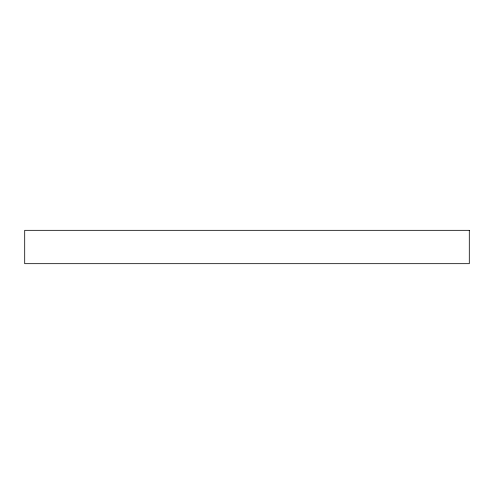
<?xml version="1.0" encoding="UTF-8"?>
<svg xmlns="http://www.w3.org/2000/svg" width="494" height="494" viewBox="0 0 494 494"><rect width="100%" height="100%" fill="white"/><g stroke="black" fill="none" stroke-linecap="round" stroke-linejoin="round"><path stroke-width="0.74" d="M469.3 230.328L24.7 230.328L24.7 263.673L469.3 263.673L469.3 230.328"/></g></svg>
